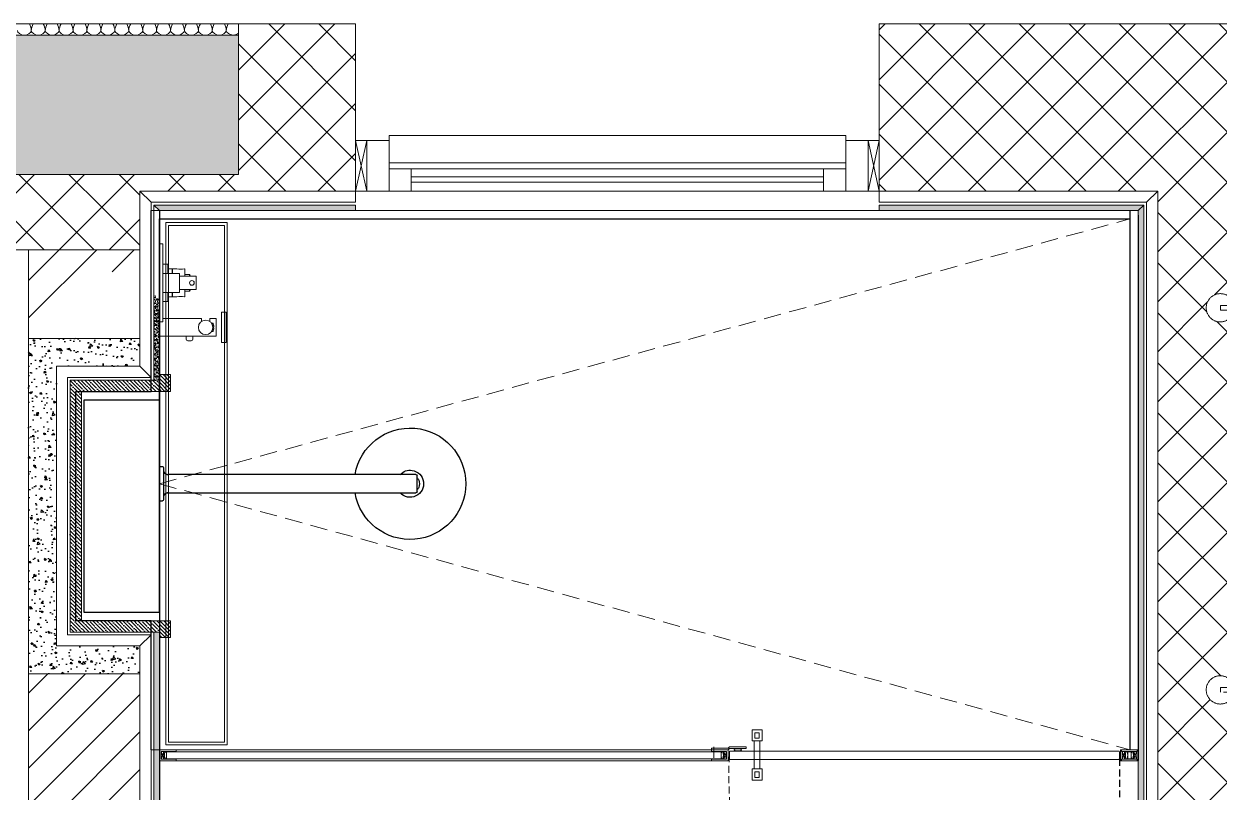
# Model space of a CAD drawing. Header units: millimetres. Extents: x -18512 to 101824, y -95768 to 52898.
# Drawn here: x 62143 to 64288, y -51731 to -50352 of the extents above; entities that cross this region are included whole.
import ezdxf

# ---------------------------------------------------------------- set-up
doc = ezdxf.new("R2010")
doc.units = ezdxf.units.MM
doc.header["$LTSCALE"] = 25
for name, pattern in [('DASHED', [0.75, 0.5, -0.25]), ('HIDDEN', [0.375, 0.25, -0.125]), ('HIDDEN2', [4.7625, 3.175, -1.5875])]:
    doc.linetypes.add(name, pattern=pattern)
doc.layers.get('0').update_dxf_attribs({"color": 254, "lineweight": 0})
for name, color, linetype, lineweight in [('027 Sanitry Ware', 1, 'Continuous', 0), ('A-DETL-INSL', 8, 'Continuous', 9), ('A-GLAZ', 6, 'Continuous', 9), ('A-WOODEN DOOR FRAM', 9, 'Continuous', 9), ('A200-1 Fine Outline', 8, 'Continuous', 9), ('A300-2 Openings', 4, 'Continuous', 15), ('hatch', 252, 'Continuous', 0), ('I-FLR-TILE', 253, 'Continuous', 9), ('I-WALL', 2, 'Continuous', 9), ('S-COLS', 6, 'Continuous', 9), ('X2$0$I-WALL', 2, 'Continuous', 18)]:
    doc.layers.add(name, color=color, linetype=linetype, lineweight=lineweight)
for name, color, linetype in [('1_Wall finish', 2, 'Continuous'), ('3_Sanitaryware', 2, 'Continuous'), ('4_Sanitaryware', 1, 'Continuous'), ('AR WALL HATCH', 8, 'Continuous'), ('Detail - interior', 9, 'Continuous'), ('HAT', 8, 'Continuous')]:
    doc.layers.add(name, color=color, linetype=linetype)
pattern_1 = [(37.5, (59229.075, -102497.3092), (-0.16000313, 4.89413237), [0, -3.8608, 0, -4.318, 0, -4.1275]), (7.5, (59229.075, -102497.309), (4.4952328, 7.168251), [0, -2.0828, 0, -3.4798, 0, -1.3335]), (327.5, (59225.951, -102497.3092), (7.9099237, 0.01437185), [0, -1.27, 0, -4.572, 0, -5.969]), (317.5, (59225.951, -102497.309), (7.6355645, 2.2292932), [0, -0.635, 0, -2.9972, 0, -3.429])]
pattern_2 = [(45, (59229.075, -102497.31), (-44.90128, 44.90128), []), (135, (59229.075, -102497.31), (-44.90128, -44.90128), [])]

# ---------------------------------------------------------------- blocks, each defined once
blk = doc.blocks.new('Aluminum_Exterior_Window_-_1_wide_x_2_high_3888 - NAGA- GW05-9144457-FIRST FLOOR PLAN')
at = {"layer": 'A-GLAZ', "lineweight": 9}
for p, q in [((-1331.6, 27.2), (-1331.6, 18)), ((-511.6, 27.2), (-1331.6, 27.2)), ((-511.6, 18), (-511.6, 27.2)), ((-1371.6, 18), (-1331.6, 18)), ((-1371.6, -72.8), (-1371.6, 18)), ((-1331.6, 18), (-1331.6, -72.8)), ((-511.6, 18), (-471.6, 18)), ((-511.6, -72.8), (-511.6, 18)), ((-471.6, 18), (-471.6, -72.8)), ((-1331.6, -22), (-511.6, -22)), ((-1331.6, -32.8), (-1291.6, -32.8)), ((-1331.6, -72.8), (-1331.6, -32.8)), ((-1291.6, -32.8), (-1291.6, -72.8)), ((-1291.6, -32.8), (-551.6, -32.8)), ((-551.6, -32.8), (-511.6, -32.8)), ((-551.6, -72.8), (-551.6, -32.8)), ((-511.6, -32.8), (-511.6, -72.8)), ((-1291.6, -47), (-551.6, -47)), ((-1291.6, -57), (-1291.6, -47)), ((-551.6, -57), (-1291.6, -57)), ((-551.6, -47), (-551.6, -57)), ((-1331.6, -72.8), (-1371.6, -72.8)), ((-1291.6, -72.8), (-1331.6, -72.8)), ((-551.6, -72.8), (-1291.6, -72.8)), ((-511.6, -72.8), (-551.6, -72.8)), ((-471.6, -72.8), (-511.6, -72.8))]:
    blk.add_line(p, q, dxfattribs=at)
blk = doc.blocks.new('Cage Ladder - Standard-8758051-GROUND FLOOR PLAN')
at = {"layer": 'hatch', "linetype": 'HIDDEN2', "lineweight": 5}
for p, q in [((-38.1, 1024.8), (-38.1, 1070.3)), ((38.1, 1070.3), (-38.1, 1070.3)), ((38.1, 1070.3), (38.1, 1024.8)), ((38.1, 1019.5), (-38.1, 1019.5)), ((-38.1, 1019.5), (-38.1, 1011.6)), ((-38.1, 1011.6), (38.1, 1011.6)), ((38.1, 1011.6), (38.1, 1019.5)), ((-221.4, 1003.6), (-279.7, 954.6)), ((-221.4, 1003.6), (-191.6, 968.2)), ((191.6, 968.2), (221.3, 1003.6)), ((279.7, 954.7), (221.3, 1003.6)), ((-250.4, 919.7), (-279.7, 954.6)), ((-188.7, 964.7), (-247.1, 915.7)), ((-242, 909.6), (-183.6, 958.6)), ((-183.6, 958.6), (-188.7, 964.7)), ((188.7, 964.7), (183.6, 958.6)), ((183.6, 958.6), (241.9, 909.7)), ((247, 915.7), (188.7, 964.7)), ((279.7, 954.7), (250.4, 919.7)), ((-247.1, 915.7), (-242, 909.6)), ((241.9, 909.7), (247, 915.7)), ((-389.7, 718.7), (-343.3, 718.7)), ((-389.7, 718.7), (-389.7, 642.5)), ((-331, 718.7), (-338.9, 718.7)), ((-338.9, 718.7), (-338.9, 642.5)), ((-331, 642.5), (-331, 718.7)), ((338.9, 718.7), (329.4, 718.7)), ((329.4, 718.7), (329.4, 642.5)), ((338.9, 642.5), (338.9, 718.7)), ((343.3, 718.7), (389.7, 718.7)), ((389.7, 642.5), (389.7, 718.7)), ((-346.9, 680.6), (-346.9, 0)), ((-338.9, 375.8), (-338.9, 680.6)), ((338.9, 680.6), (338.9, 375.8)), ((346.9, 0), (346.9, 680.6)), ((-346.9, 642.5), (-389.7, 642.5)), ((-338.9, 642.5), (-331, 642.5)), ((329.4, 642.5), (338.9, 642.5)), ((389.7, 642.5), (346.9, 642.5)), ((-326.6, 375.8), (-338.9, 375.8)), ((-326.6, 299.6), (-326.6, 375.8)), ((-326.6, 375.8), (-225, 375.8)), ((-225, 375.8), (-225, 299.6)), ((225, 375.8), (326.6, 375.8)), ((225, 375.8), (225, 299.6)), ((338.9, 375.8), (326.6, 375.8)), ((326.6, 375.8), (326.6, 299.6)), ((225, 347.2), (-225, 347.2)), ((-225, 328.2), (225, 328.2)), ((-338.9, 0), (-338.9, 299.6)), ((-338.9, 299.6), (-326.6, 299.6)), ((-225, 299.6), (-326.6, 299.6)), ((326.6, 299.6), (225, 299.6)), ((326.6, 299.6), (338.9, 299.6)), ((338.9, 299.6), (338.9, 0)), ((-338.9, 0), (-346.9, 0)), ((338.9, 0), (346.9, 0))]:
    blk.add_line(p, q, dxfattribs=at)
for centre, radius, start, end in [((0, 680.6), 397.7, 360, 180), ((0, 680.6), 389.7, 95.6298, 124.3751), ((0, 680.6), 389.7, 55.6298, 84.3702), ((0, 680.6), 346.9, 360, 180), ((0, 680.6), 338.9, 0, 180), ((0, 680.6), 389.7, 135.6346, 174.3702), ((0, 680.6), 389.7, 5.6298, 44.3702), ((0, 680.6), 397.7, 180, 209.2782), ((0, 680.6), 397.7, 330.7218, 0), ((0, 680.6), 389.7, 185.629, 206.7804), ((0, 680.6), 389.7, 333.2196, 354.371), ((-285.9, 299.6), 60.9, 208.6086, 360), ((-285.9, 299.6), 53, 180, 0), ((285.9, 299.6), 60.9, 180, 331.3914), ((285.9, 299.6), 53, 180, 360), ((-342.9, 0), 25.4, 98.9893, 270), ((-342.9, 0), 25.4, 270, 81.0107), ((342.9, 0), 25.4, 98.9893, 270), ((342.9, 0), 25.4, 270, 81.0107)]:
    blk.add_arc(centre, radius, start, end, dxfattribs=at)
blk = doc.blocks.new('FGTH')
at = {"layer": '027 Sanitry Ware', "linetype": 'Continuous'}
for p, q in [((30542.7, 8929.3), (30542.7, 8789.3)), ((30542.7, 8929.3), (30548.7, 8929.3)), ((30548.7, 8929.3), (30548.7, 8789.3)), ((30557.7, 8892.8), (30548.7, 8892.8)), ((30557.7, 8876.3), (30557.7, 8892.8)), ((30565.7, 8884.3), (30557.7, 8884.3)), ((30565.7, 8884.3), (30565.7, 8876.3)), ((30566.2, 8882.3), (30565.7, 8882.3)), ((30566.2, 8884.3), (30566.2, 8876.3)), ((30573.9, 8884.3), (30566.2, 8884.3)), ((30588.2, 8884.3), (30587.5, 8884.3)), ((30588.2, 8884.3), (30588.2, 8871.3)), ((30578.7, 8876.3), (30548.7, 8876.3)), ((30578.7, 8876.3), (30578.7, 8842.3)), ((30578.9, 8868.3), (30578.7, 8868.3)), ((30578.9, 8871.3), (30578.9, 8847.3)), ((30608.9, 8871.3), (30578.9, 8871.3)), ((30596.8, 8874.3), (30588.2, 8874.3)), ((30596.8, 8874.3), (30596.8, 8871.3)), ((30597.3, 8871.3), (30597.3, 8873.9)), ((30608.9, 8871.3), (30608.9, 8847.3)), ((30548.7, 8842.3), (30578.7, 8842.3)), ((30557.7, 8825.8), (30557.7, 8842.3)), ((30565.7, 8842.3), (30565.7, 8834.3)), ((30566.2, 8842.3), (30566.2, 8834.3)), ((30578.7, 8850.3), (30578.9, 8850.3)), ((30578.9, 8847.3), (30608.9, 8847.3)), ((30588.2, 8847.3), (30588.2, 8834.3)), ((30588.2, 8844.3), (30596.8, 8844.3)), ((30596.8, 8847.3), (30596.8, 8844.3)), ((30597.3, 8844.7), (30597.3, 8847.3)), ((30548.7, 8825.8), (30557.7, 8825.8)), ((30557.7, 8834.3), (30565.7, 8834.3)), ((30565.7, 8836.3), (30566.2, 8836.3)), ((30566.2, 8834.3), (30573.9, 8834.3)), ((30587.5, 8834.3), (30588.2, 8834.3)), ((30542.7, 8789.3), (30548.7, 8789.3))]:
    blk.add_line(p, q, dxfattribs=at)
for radius in [4.15, 4]:
    blk.add_circle((30600.9, 8859.3), radius, dxfattribs=at)
for centre, radius, start, end in [((30580.7, 8919.5), 35.8, 259.0897, 280.9103), ((30596.8, 8873.8), 0.5, 14.8036, 90), ((30541.9, 8859.3), 57.3, 12.0993, 14.8036), ((30596.8, 8844.8), 0.5, 270, 345.1964), ((30541.9, 8859.3), 57.3, 345.1964, 347.9007), ((30580.7, 8799.1), 35.8, 79.0897, 100.9103)]:
    blk.add_arc(centre, radius, start, end, dxfattribs=at)
blk = doc.blocks.new('dfghdj')
at = {"layer": '4_Sanitaryware', "color": 8, "ltscale": 8}
for p, q in [((31019.7, 8990.6), (31019.5, 8990.2)), ((31027.6, 9000.5), (31022.4, 9000.5)), ((31027.6, 8938.5), (31027.6, 9000.5)), ((30565.3, 8984), (30565.3, 8955)), ((30575.1, 8986), (30646.1, 8986)), ((30653.3, 8986), (31012.6, 8986)), ((30646.1, 8953), (30575.1, 8953)), ((31012.6, 8953), (30653.3, 8953)), ((31022.4, 8938.5), (31027.6, 8938.5))]:
    blk.add_line(p, q, dxfattribs=at)
blk.add_arc((30577.7, 8969.5), 100, 9.5183, 350.4817, dxfattribs=at)
at = {"layer": '4_Sanitaryware', "color": 8, "ltscale": 64}
for centre, radius, start, end in [((30577.7, 8969.5), 24.3, 99.0197, 317.0898), ((30577.7, 8969.5), 24.3, 42.9102, 99.0197), ((31022.4, 8998.4), 2.07, 90, 180), ((30577.7, 8969.5), 16.8, 156.9261, 203.0739), ((30577.7, 8969.5), 16.8, 137.6005, 156.9261), ((30567.3, 8984), 2.07, 90, 180), ((30577.7, 8969.5), 16.8, 203.0739, 222.3995), ((30567.3, 8955), 2.07, 180, 270), ((31022.4, 8940.6), 2.07, 180, 270)]:
    blk.add_arc(centre, radius, start, end, dxfattribs=at)
at = {"layer": '4_Sanitaryware', "color": 8, "ltscale": 8}
for points, knots in [([(31019.3, 8989.8), (31019.3, 8989.8), (31019.1, 8989.5), (31018.7, 8988.9), (31018, 8988.1), (31016.9, 8987.2), (31015.5, 8986.5), (31014, 8986.1), (31013.1, 8986), (31012.6, 8986)], [0, 0, 0, 0, 0.025844, 0.165514, 0.296488, 0.48198, 0.717822, 0.853036, 1, 1, 1, 1]), ([(31019.4, 8990.1), (31019.4, 8990), (31019.3, 8989.8), (31019.1, 8989.4), (31018.8, 8989.1), (31018.7, 8989)], [0, 0, 0, 0, 0.078009, 0.801867, 1, 1, 1, 1]), ([(31018.7, 8989), (31018.9, 8989.2), (31019.1, 8989.6), (31019.3, 8989.9), (31019.4, 8990)], [0, 0, 0, 0, 0.704996, 1, 1, 1, 1]), ([(31020.4, 8993.8), (31020.4, 8993.5), (31020.3, 8992.9), (31020.2, 8992.1), (31019.9, 8991.2), (31019.6, 8990.4), (31019.3, 8989.9), (31019.2, 8989.8)], [0, 0, 0, 0, 0.229496, 0.417283, 0.613695, 0.920575, 1, 1, 1, 1]), ([(31020.4, 8998.4), (31020.4, 8998.3), (31020.4, 8998.1), (31020.4, 8996.4), (31020.4, 8993.7), (31020.4, 8990.1), (31020.4, 8985.7), (31020.4, 8980.6), (31020.4, 8975.2), (31020.4, 8971.4), (31020.4, 8969.5)], [0, 0, 0, 0, 0.124999, 0.249998, 0.374997, 0.499996, 0.624995, 0.749994, 0.874993, 1, 1, 1, 1]), ([(30567.3, 8986), (30567.4, 8986), (30567.6, 8986), (30569.3, 8986), (30571.7, 8986), (30574, 8986), (30575.1, 8986)], [0, 0, 0, 0, 0.250005, 0.5, 0.749994, 1, 1, 1, 1]), ([(30646.1, 8986), (30647.3, 8986), (30649.5, 8986), (30652, 8986), (30653.3, 8986)], [0, 0, 0, 0, 0.5, 1, 1, 1, 1]), ([(31020.4, 8969.5), (31020.4, 8967.6), (31020.4, 8963.8), (31020.4, 8958.4), (31020.4, 8953.3), (31020.4, 8948.9), (31020.4, 8945.3), (31020.4, 8942.6), (31020.4, 8940.9), (31020.4, 8940.7), (31020.4, 8940.6)], [0, 0, 0, 0, 0.125007, 0.250006, 0.375005, 0.500004, 0.625003, 0.750002, 0.875001, 1, 1, 1, 1]), ([(30575.1, 8953), (30574, 8953), (30571.7, 8953), (30569.3, 8953), (30567.6, 8953), (30567.4, 8953), (30567.3, 8953)], [0, 0, 0, 0, 0.250006, 0.5, 0.749995, 1, 1, 1, 1]), ([(30653.3, 8953), (30652, 8953), (30649.5, 8953), (30647.3, 8953), (30646.1, 8953)], [0, 0, 0, 0, 0.5, 1, 1, 1, 1]), ([(31012.6, 8953), (31013.4, 8952.9), (31014.7, 8952.8), (31016.4, 8952.1), (31017.6, 8951.2), (31018.3, 8950.5), (31018.6, 8950.1), (31018.7, 8950)], [0, 0, 0, 0, 0.2736339, 0.5177723, 0.7300565, 0.9063202, 1, 1, 1, 1]), ([(31012.6, 8953), (31013, 8953), (31013.6, 8952.9), (31014.6, 8952.7), (31015.5, 8952.4), (31016.6, 8951.9), (31017.7, 8951.1), (31018.6, 8950.2), (31019.2, 8949.3), (31019.7, 8948.5), (31020, 8947.7), (31020.2, 8946.9), (31020.3, 8946.1), (31020.4, 8945.5), (31020.4, 8945.2)], [0, 0, 0, 0, 0.0625135, 0.1249831, 0.1853865, 0.2500453, 0.3749136, 0.4998563, 0.58115, 0.6641166, 0.7499517, 0.8299762, 0.9064919, 1, 1, 1, 1]), ([(31018.7, 8950.1), (31018.9, 8949.8), (31019.1, 8949.5), (31019.3, 8949.2), (31019.3, 8949.2)], [0, 0, 0, 0, 0.841658, 1, 1, 1, 1]), ([(31018.7, 8950), (31018.8, 8949.9), (31019.1, 8949.6), (31019.4, 8948.9), (31019.9, 8948), (31020.1, 8947.2), (31020.3, 8946.8)], [0, 0, 0, 0, 0.062938, 0.292704, 0.604963, 1, 1, 1, 1])]:
    blk.add_open_spline(points, degree=3, knots=knots, dxfattribs=at)

msp = doc.modelspace()

# ---------------------------------------------------------------- hatches: boundary and pattern name
at = {"layer": 'AR WALL HATCH', "lineweight": 5}
h = msp.add_hatch(dxfattribs=at)
h.set_pattern_fill('ANSI37', color=256, scale=20, style=0)
h.set_pattern_definition(pattern_2)
h.paths.add_polyline_path([(62738.1, -50352.4), (62738.1, -50652.4), (62350.9, -50652.4), (62350.9, -50755), (62282.4, -50757.6), (62282.4, -50622.4), (62528.1, -50622.4), (62528.1, -50352.4)])
h.paths.add_polyline_path([(63678.1, -50652.4), (63678.1, -50352.4), (64428.1, -50352.4), (64428.1, -50652.4)])
h = msp.add_hatch(dxfattribs=at)
h.set_pattern_fill('ANSI37', color=256, scale=20, style=0)
h.set_pattern_definition(pattern_2)
h.paths.add_polyline_path([(61828.1, -50757.6), (61828.1, -50507.6), (61928.1, -50507.6), (61928.1, -50622.4), (62282.4, -50622.4), (62282.4, -50757.6), (62199.5, -50757.6), (62150.9, -50757.6)])
h.paths.add_polyline_path([(61188.1, -50507.6), (61188.1, -50757.6), (60208.1, -50757.6), (60208.1, -50507.6)])
h = msp.add_hatch(dxfattribs=at)
h.set_pattern_fill('ANSI37', color=256, scale=20, style=0)
h.set_pattern_definition(pattern_2)
h.paths.add_polyline_path([(64178.1, -50652.4), (64428.1, -50652.4), (64428.1, -50857.8), (64315.5, -50857.8), (64313.8, -50851.8), (64310.6, -50846.3), (64306.2, -50841.8), (64300.8, -50838.6), (64294.8, -50836.8), (64287.1, -50836.8), (64280.5, -50838.6), (64276.6, -50840.5), (64271.8, -50844.5), (64268.1, -50849.7), (64265.5, -50857.8), (64265, -50861.8), (64265.8, -50868), (64268.1, -50873.9), (64271.8, -50879), (64278, -50883.7), (64282.3, -50885.8), (64290.4, -50887), (64294.8, -50886.8), (64300.8, -50885), (64306.2, -50881.7), (64310.6, -50877.2), (64313.8, -50871.8), (64315.5, -50865.8), (64428.1, -50865.8), (64428.1, -51543.6), (64315.5, -51543.6), (64313.8, -51537.6), (64310.6, -51532.1), (64306.2, -51527.6), (64300.8, -51524.4), (64294.8, -51522.6), (64287.1, -51522.6), (64280.5, -51524.4), (64276.6, -51526.3), (64271.8, -51530.3), (64268.1, -51535.5), (64265.5, -51543.6), (64265, -51547.6), (64265.8, -51553.8), (64268.1, -51559.7), (64271.8, -51564.8), (64276.6, -51568.9), (64282.3, -51571.6), (64290.4, -51572.8), (64294.8, -51572.6), (64300.8, -51570.8), (64306.2, -51567.5), (64310.6, -51563), (64313.8, -51557.6), (64315.5, -51551.6), (64428.1, -51551.6), (64428.1, -51942.4), (64178.1, -51942.4), (64178.1, -50672.4)], flags=0)
h = msp.add_hatch(dxfattribs=at)
h.set_pattern_fill('ANSI31', color=256, scale=15, style=0)
h.set_pattern_definition([(45, (59229.075, -102497.31), (-33.67596, 33.67596), [])])
h.paths.add_polyline_path([(62350.9, -52747.3), (62235.9, -52747.3), (62235.9, -53187.3), (62350.9, -53187.3), (62350.9, -53498.4), (62150.9, -53498.4), (62150.9, -50757.6), (62350.9, -50757.6), (62150.9, -50916.8), (62150.9, -51518.8), (62350.9, -51518.8), (62350.9, -50916.8), (62350.9, -50784.6)])
h.paths.add_polyline_path([(61900.9, -53187.3), (62016, -53187.3), (62016, -52747.3), (61900.9, -52747.3), (61900.9, -51518.8), (62100.9, -51518.8), (62100.9, -50916.8), (61900.9, -50916.8), (61900.9, -50757.6), (62100.9, -50757.6), (62100.9, -53498.4), (61900.9, -53498.4)])
at = {"layer": 'HAT'}
h = msp.add_hatch(dxfattribs=at)
h.set_pattern_fill('AR-SAND', color=256, scale=0.1, style=0)
h.set_pattern_definition(pattern_1)
h.paths.add_polyline_path([(62375.9, -50677.4), (62738.1, -50677.4), (62738.1, -50687.4), (62385.9, -50687.4)])
h = msp.add_hatch(dxfattribs=at)
h.set_pattern_fill('AR-SAND', color=256, scale=0.1, style=0)
h.set_pattern_definition(pattern_1)
h.paths.add_polyline_path([(64153.1, -50677.4), (63678.1, -50677.4), (63678.1, -50687.4), (64143.1, -50687.4)])
h = msp.add_hatch(dxfattribs=at)
h.set_pattern_fill('AR-SAND', color=256, scale=0.1, style=0)
h.set_pattern_definition(pattern_1)
h.paths.add_polyline_path([(64153.1, -50677.4), (64153.1, -52482.4), (64143.1, -52482.4), (64143.1, -50687.4)])
h = msp.add_hatch(dxfattribs=at)
h.set_pattern_fill('AR-SAND', color=256, scale=0.1, style=0)
h.set_pattern_definition([(37.5, (59229.075, -102656.538), (-0.16000313, 4.89413237), [0, -3.8608, 0, -4.318, 0, -4.1275]), (7.5, (59229.075, -102656.538), (4.4952328, 7.168251), [0, -2.0828, 0, -3.4798, 0, -1.3335]), (327.5, (59225.951, -102656.538), (7.9099237, 0.01437185), [0, -1.27, 0, -4.572, 0, -5.969]), (317.5, (59225.951, -102656.538), (7.6355645, 2.2292932), [0, -0.635, 0, -2.9972, 0, -3.429])])
h.paths.add_polyline_path([(62375.9, -50991.8), (62375.9, -50836.6), (62385.9, -50846.6), (62385.9, -50991.8)])
h = msp.add_hatch(dxfattribs=at)
h.set_pattern_fill('AR-CONC', color=256, scale=0.2, angle=180, style=0)
h.set_pattern_definition([(130, (65022.81, -103212.31), (-36.436934, -3.187817), [3.81, -41.91]), (185, (65022.81, -103212.31), (7.048565, 38.211329), [3.048, -33.528]), (79.549, (65019.772, -103212.575), (-29.3885, 35.023338), [3.238, -35.618]), (133.8158, (65022.81, -103202.15), (-54.21581, -8.408466), [5.715, -62.865]), (83.3644, (65018.29, -103202.85), (-47.480847, 49.48511), [4.857, -53.427]), (188.816, (65022.81, -103202.15), (-47.48092, 49.485024), [4.572, -50.292]), (159, (65017.73, -103204.69), (-30.322976, -20.453104), [3.81, -41.91]), (214, (65017.73, -103204.69), (-12.360406, 36.837593), [3.048, -33.528]), (108.5486, (65015.2, -103206.394), (-42.683298, 16.384572), [3.238, -35.618]), (142.5, (65022.809, -103212.309), (-0.6177207, 16.9110078), [0, -33.1216, 0, -34.036, 0, -33.655]), (172.5, (65022.809, -103212.31), (-13.3639325, 20.036115), [0, -19.4056, 0, -32.3596, 0, -12.827]), (212.5, (65034.137, -103212.309), (-27.118119, -1.1457488), [0, -12.7, 0, -39.624, 0, -52.578]), (222.5, (65039.217, -103212.31), (-29.625836, 5.085298), [0, -16.51, 0, -26.3144, 0, -37.338])])
h.paths.add_polyline_path([(62350.9, -50916.8), (62150.9, -50916.8), (62150.9, -51518.8), (62350.9, -51518.8), (62350.9, -51468.8), (62200.9, -51468.8), (62200.9, -50966.8), (62350.9, -50966.8)])
h = msp.add_hatch(dxfattribs=at)
h.set_pattern_fill('ANSI35', color=256, scale=1.5, angle=180, style=0)
h.set_pattern_definition([(135, (65022.8085, -103212.309), (6.7351921, 6.7351921), []), (135, (65016.073, -103212.309), (6.7351921, 6.7351921), [11.90625, -2.38125, 0, -2.38125])])
h.paths.add_polyline_path([(62385.9, -51443.8), (62385.9, -51423.8), (62245.9, -51423.8), (62245.9, -51011.8), (62385.9, -51011.8), (62385.9, -50991.8), (62225.9, -50991.8), (62225.9, -51443.8)])
h = msp.add_hatch(dxfattribs=at)
h.set_pattern_fill('ANSI31', color=8, scale=1.5, angle=180, style=0)
h.set_pattern_definition([(135, (65022.8085, -103371.538), (3.36759605, 3.36759605), [])])
h.paths.add_polyline_path([(62385.9, -51011.8), (62405.9, -51011.8), (62405.9, -50981.8), (62385.9, -50981.8)])
h = msp.add_hatch(dxfattribs=at)
h.set_pattern_fill('ANSI31', color=256, scale=1.5, angle=180, style=0)
h.set_pattern_definition([(135, (65022.8085, -103583.5337), (3.36759605, 3.36759605), [])])
h.paths.add_polyline_path([(62385.9, -51453.8), (62405.9, -51453.8), (62405.9, -51423.8), (62385.9, -51423.8)])
h = msp.add_hatch(dxfattribs=at)
h.set_pattern_fill('AR-SAND', color=256, scale=0.1, style=0)
h.set_pattern_definition(pattern_1)
h.paths.add_polyline_path([(62375.9, -51443.8), (62375.9, -53472.4), (62385.9, -53462.4), (62385.9, -51443.8)])
at = {"layer": 'S-COLS'}
msp.add_hatch(color=252, dxfattribs=at).paths.add_polyline_path([(62528.1, -50372.4), (62528.1, -50622.4), (61928.1, -50622.4), (61928.1, -50372.4), (62061, -50372.4)], flags=0)

# ---------------------------------------------------------------- linework, layer by layer
at = {"color": 252, "lineweight": 9}
msp.add_line((63380.9, -51669.8), (63380.9, -51649.8), dxfattribs=at)
at = {"layer": '027 Sanitry Ware', "linetype": 'Continuous'}
for p, q in [((62461.2, -50880.9, 0), (62391.9, -50880.9, 0)), ((62461.2, -50880.9, 0), (62461.2, -50886.4, 0)), ((62476.7, -50886.4, 0), (62476.7, -50880.9, 0)), ((62487.9, -50880.9, 0), (62476.7, -50880.9, 0)), ((62482, -50889.6, 0), (62479.7, -50889.6, 0)), ((62487.9, -50880.9, 0), (62487.9, -50912.9, 0)), ((62497.6, -50869.4, 0), (62497.6, -50924.4, 0)), ((62505.6, -50869.4, 0), (62497.6, -50869.4, 0)), ((62505.6, -50869.4, 0), (62505.6, -50924.4, 0)), ((62479.7, -50904.1, 0), (62482, -50904.1, 0)), ((62481, -50892.1, 0), (62482.9, -50892.1, 0)), ((62482.9, -50901.6, 0), (62481, -50901.6, 0)), ((62483.4, -50893.6, 0), (62481.5, -50893.6, 0)), ((62481.5, -50900.1, 0), (62483.4, -50900.1, 0)), ((62481.6, -50900.2, 0), (62481.6, -50900.1, 0)), ((62481.9, -50896.1, 0), (62483.7, -50896.1, 0)), ((62481.9, -50896.5, 0), (62482, -50896.5, 0)), ((62481.9, -50896.6, 0), (62481.9, -50896.5, 0)), ((62481.9, -50896.5, 0), (62482, -50896.5, 0)), ((62482, -50896.5, 0), (62481.9, -50896.5, 0)), ((62481.9, -50896.9, 0), (62482, -50896.9, 0)), ((62483.7, -50897.6, 0), (62481.9, -50897.6, 0)), ((62481.9, -50898.4, 0), (62481.9, -50898, 0)), ((62482, -50896.5, 0), (62482, -50896.5, 0)), ((62482, -50896.9, 0), (62482, -50896.5, 0)), ((62482, -50896.8, 0), (62482, -50896.7, 0)), ((62385.9, -50912.9, 0), (62487.9, -50912.9, 0)), ((62433.9, -50912.9, 0), (62433.9, -50918.3, 0)), ((62445.9, -50918.3, 0), (62445.9, -50912.9, 0)), ((62497.6, -50924.4, 0), (62505.6, -50924.4, 0))]:
    msp.add_line(p, q, dxfattribs=at)
at = {"layer": '027 Sanitry Ware'}
for p, q in [((63467.7, -51619.5, 0), (63449.7, -51619.5, 0)), ((63449.7, -51619.5, 0), (63449.7, -51639.3, 0)), ((63467.7, -51639.3, 0), (63467.7, -51619.5, 0))]:
    msp.add_line(p, q, dxfattribs=at)
at = {"layer": '027 Sanitry Ware', "lineweight": 0}
for p, q in [((63449.7, -51639.3, 0), (63467.7, -51639.3, 0)), ((63453.4, -51689.1, 0), (63453.4, -51639.3, 0)), ((63453.4, -51639.3, 0), (63463.5, -51639.3, 0)), ((63462.6, -51624.5, 0), (63454.7, -51624.5, 0)), ((63454.7, -51624.5, 0), (63454.7, -51634.2, 0)), ((63454.7, -51634.2, 0), (63462.6, -51634.2, 0)), ((63462.6, -51634.2, 0), (63462.6, -51624.5, 0)), ((63463.5, -51639.3, 0), (63463.5, -51689.1, 0)), ((63449.7, -51709.5, 0), (63449.7, -51689.1, 0)), ((63449.7, -51689.1, 0), (63467.7, -51689.1, 0)), ((63463.5, -51689.1, 0), (63453.4, -51689.1, 0)), ((63454.7, -51704.8, 0), (63454.7, -51694.7, 0)), ((63454.7, -51694.7, 0), (63462.6, -51694.7, 0)), ((63462.6, -51704.8, 0), (63454.7, -51704.8, 0)), ((63462.6, -51694.7, 0), (63462.6, -51704.8, 0)), ((63467.7, -51689.1, 0), (63467.7, -51709.5, 0)), ((63467.7, -51709.5, 0), (63449.7, -51709.5, 0))]:
    msp.add_line(p, q, dxfattribs=at)
at = {"layer": '027 Sanitry Ware', "linetype": 'Continuous'}
msp.add_circle((62468.9, -50896.9, 0), 13, dxfattribs=at)
for centre, radius, start, end in [((62464.2, -50897.7, 0), 19.5, 16.5676, 24.4321), ((62482, -50889.8, 0), 0.2, 28.3789, 89.9284), ((62468.9, -50896.9, 0), 15, 19.5402, 28.4453), ((62468.9, -50896.9, 0), 13, 14.4241, 21.3588), ((62464.2, -50896.1, 0), 19.5, 335.5682, 343.4323), ((62482, -50903.9, 0), 0.186, 268.5009, 322.0271), ((62468.9, -50896.9, 0), 15, 331.5563, 340.4601), ((62482.9, -50891.9, 0), 0.2, 270, 19.5397), ((62482.9, -50901.8, 0), 0.195, 349.094, 91.7193), ((62483.4, -50893.8, 0), 0.2, 11.8636, 89.9715), ((62483.4, -50899.9, 0), 0.2, 270.054, 348.0129), ((62468.9, -50896.9, 0), 15, 3.6803, 11.8918), ((62468.9, -50896.9, 0), 15, 348.107, 356.3192), ((62483.7, -50895.9, 0), 0.2, 270, 3.6803), ((62483.7, -50897.8, 0), 0.2, 356.3196, 90.9978)]:
    msp.add_arc(centre, radius, start, end, dxfattribs=at)
msp.add_ellipse((62439.9, -50918.3, 0), major_axis=(-6, 0), ratio=0.5, start_param=0, end_param=3.141593, dxfattribs=at)
for points, degree in [([(62481.1, -50901.6, 0), (62481.5, -50900.7, 0), (62481.7, -50899.8, 0)], 2), ([(62481.6, -50893.6, 0), (62481.6, -50893.6, 0), (62481.6, -50893.5, 0), (62481.6, -50893.5, 0)], 3), ([(62482, -50897.6, 0), (62482, -50897.3, 0), (62482, -50896.9, 0)], 2)]:
    msp.add_open_spline(points, degree=degree, dxfattribs=at)
for points, knots in [([(62483.6, -50894.9, 0), (62483.6, -50894.8, 0), (62483.6, -50894.8, 0), (62483.6, -50894.7, 0), (62483.6, -50894.6, 0), (62483.6, -50894.4, 0), (62483.5, -50894.3, 0), (62483.5, -50894.2, 0), (62483.5, -50894.1, 0), (62483.5, -50894, 0), (62483.5, -50893.9, 0), (62483.5, -50893.8, 0), (62483.4, -50893.7, 0), (62483.4, -50893.7, 0), (62483.4, -50893.6, 0), (62483.4, -50893.6, 0), (62483.4, -50893.6, 0), (62483.4, -50893.6, 0), (62483.4, -50893.6, 0)], [0, 0, 0, 0, 0.0263859, 0.0263859, 0.0263859, 0.0805443, 0.0805443, 0.0805443, 0.1351276, 0.1351276, 0.1351276, 0.1895916, 0.1895916, 0.1895916, 0.2432269, 0.2432269, 0.2432269, 0.253724, 0.253724, 0.253724, 0.253724]), ([(62483.4, -50900.1, 0), (62483.4, -50900.1, 0), (62483.4, -50900.1, 0), (62483.4, -50900.1, 0), (62483.4, -50900, 0), (62483.5, -50900, 0), (62483.5, -50899.9, 0), (62483.5, -50899.8, 0), (62483.5, -50899.7, 0), (62483.5, -50899.6, 0), (62483.5, -50899.4, 0), (62483.6, -50899.3, 0), (62483.6, -50899.2, 0), (62483.6, -50899.1, 0), (62483.6, -50899, 0), (62483.6, -50898.8, 0)], [0.7463446, 0.7463446, 0.7463446, 0.7463446, 0.7981014, 0.7981014, 0.7981014, 0.8505191, 0.8505191, 0.8505191, 0.9036629, 0.9036629, 0.9036629, 0.9577692, 0.9577692, 0.9577692, 1, 1, 1, 1]), ([(62483.7, -50896.1, 0), (62483.7, -50896.1, 0), (62483.7, -50896.1, 0), (62483.7, -50896.1, 0), (62483.7, -50896.1, 0), (62483.7, -50896.1, 0), (62483.7, -50896, 0), (62483.7, -50896, 0), (62483.7, -50895.9, 0), (62483.7, -50895.8, 0), (62483.7, -50895.7, 0), (62483.7, -50895.6, 0), (62483.7, -50895.5, 0), (62483.7, -50895.4, 0), (62483.7, -50895.3, 0), (62483.6, -50895.1, 0), (62483.6, -50895, 0), (62483.6, -50895, 0), (62483.6, -50894.9, 0)], [0.7539405, 0.7539405, 0.7539405, 0.7539405, 0.7594173, 0.7594173, 0.7594173, 0.8128391, 0.8128391, 0.8128391, 0.8662498, 0.8662498, 0.8662498, 0.9196423, 0.9196423, 0.9196423, 0.9730805, 0.9730805, 0.9730805, 1, 1, 1, 1]), ([(62483.6, -50898.8, 0), (62483.6, -50898.8, 0), (62483.6, -50898.8, 0), (62483.6, -50898.8, 0), (62483.6, -50898.6, 0), (62483.7, -50898.5, 0), (62483.7, -50898.3, 0), (62483.7, -50898.2, 0), (62483.7, -50898.1, 0), (62483.7, -50898, 0), (62483.7, -50897.9, 0), (62483.7, -50897.8, 0), (62483.7, -50897.8, 0), (62483.7, -50897.7, 0), (62483.7, -50897.7, 0), (62483.7, -50897.6, 0), (62483.7, -50897.6, 0), (62483.7, -50897.6, 0), (62483.7, -50897.6, 0)], [0, 0, 0, 0, 0.0120906, 0.0120906, 0.0120906, 0.0665081, 0.0665081, 0.0665081, 0.120446, 0.120446, 0.120446, 0.1740239, 0.1740239, 0.1740239, 0.2274634, 0.2274634, 0.2274634, 0.2460592, 0.2460592, 0.2460592, 0.2460592])]:
    msp.add_open_spline(points, degree=3, knots=knots, dxfattribs=at)
at = {"layer": '1_Wall finish'}
for p, q in [((64128.1, -50687.4, 0), (64128.1, -51655.1, 0)), ((64143.1, -50695.3, 0), (64143.1, -51655.1, 0))]:
    msp.add_line(p, q, dxfattribs=at)
at = {"layer": '1_Wall finish', "color": 2}
for p, q in [((62385.9, -50702.4, 0), (64128.1, -50702.4)), ((62370.9, -51655.1, 0), (62370.9, -51423.8, 0))]:
    msp.add_line(p, q, dxfattribs=at)
at = {"layer": '1_Wall finish', "color": 1}
msp.add_line((62385.9, -51408.8, 0), (62385.9, -51026.8, 0), dxfattribs=at)
at = {"layer": '1_Wall finish', "color": 2, "lineweight": 0}
msp.add_line((62401.4, -51655.1, 0), (62370.9, -51655.1, 0), dxfattribs=at)
at = {"layer": '1_Wall finish', "color": 2, "elevation": 0}
for points in [[(62370.9, -51011.8), (62370.9, -50687.4)], [(62385.9, -50687.4), (62385.9, -52733.4)], [(62385.9, -51026.8), (62385.9, -50702.4)]]:
    msp.add_lwpolyline(points, dxfattribs=at)
at = {"layer": '1_Wall finish', "elevation": 0}
for points in [[(62370.9, -51423.8), (62235.9, -51423.8), (62235.9, -51011.8), (62370.9, -51011.8)], [(62385.9, -51408.8), (62250.9, -51408.8), (62250.9, -51026.8), (62385.9, -51026.8)]]:
    msp.add_lwpolyline(points, dxfattribs=at)
at = {"layer": '1_Wall finish'}
msp.add_lwpolyline([(62385.9, -51665.1), (62385.9, -52747.3), (62235.9, -52747.3), (62236, -53187.3), (62385.9, -53187.3), (62385.9, -53462.4)], dxfattribs=at)
at = {"layer": '3_Sanitaryware', "color": 1, "lineweight": 0, "elevation": 0}
for points in [[(62397.5, -50709), (62397.5, -51646.3), (62507.5, -51646.3), (62507.5, -50709)], [(62402.5, -50714), (62402.5, -51641.3), (62502.5, -51641.3), (62502.5, -50714)]]:
    msp.add_lwpolyline(points, close=True, dxfattribs=at)
at = {"layer": '4_Sanitaryware', "color": 1, "linetype": 'HIDDEN', "lineweight": 0, "ltscale": 5, "elevation": 0}
for points in [[(62385.9, -51177.6), (64128.1, -50702.4)], [(62385.9, -51177.6), (64128.2, -51655.1)]]:
    msp.add_lwpolyline(points, dxfattribs=at)
at = {"layer": 'A-DETL-INSL', "color": 1}
msp.add_lwpolyline([(62528.1, -50352.4), (61898.1, -50352.3), (61898.1, -50507.5)], dxfattribs=at)
at = {"layer": 'A-DETL-INSL'}
for points in [[(62152.5, -50352.4), (62154.4, -50356.2), (62155.9, -50360), (62155.9, -50364)], [(62155.9, -50364), (62155.9, -50360), (62157.5, -50356.2), (62159.4, -50352.4)], [(62177.5, -50352.4), (62179.4, -50356.2), (62180.9, -50360), (62180.9, -50364)], [(62180.9, -50364), (62180.9, -50360), (62182.5, -50356.2), (62184.4, -50352.4)], [(62202.5, -50352.4), (62204.4, -50356.2), (62205.9, -50360), (62205.9, -50364)], [(62205.9, -50364), (62205.9, -50360), (62207.5, -50356.2), (62209.4, -50352.4)], [(62227.5, -50352.4), (62229.4, -50356.2), (62230.9, -50360), (62230.9, -50364)], [(62230.9, -50364), (62230.9, -50360), (62232.5, -50356.2), (62234.4, -50352.4)], [(62252.5, -50352.4), (62254.4, -50356.2), (62255.9, -50360), (62255.9, -50364)], [(62255.9, -50364), (62255.9, -50360), (62257.5, -50356.2), (62259.4, -50352.4)], [(62277.5, -50352.4), (62279.4, -50356.2), (62280.9, -50360), (62280.9, -50364)], [(62280.9, -50364), (62280.9, -50360), (62282.5, -50356.2), (62284.4, -50352.4)], [(62302.5, -50352.4), (62304.4, -50356.2), (62305.9, -50360), (62305.9, -50364)], [(62305.9, -50364), (62305.9, -50360), (62307.5, -50356.2), (62309.4, -50352.4)], [(62327.5, -50352.4), (62329.4, -50356.2), (62330.9, -50360), (62330.9, -50364)], [(62330.9, -50364), (62330.9, -50360), (62332.5, -50356.2), (62334.4, -50352.4)], [(62352.5, -50352.4), (62354.4, -50356.2), (62355.9, -50360), (62355.9, -50364)], [(62355.9, -50364), (62355.9, -50360), (62357.5, -50356.2), (62359.4, -50352.4)], [(62377.5, -50352.4), (62379.4, -50356.2), (62380.9, -50360), (62380.9, -50364)], [(62380.9, -50364), (62380.9, -50360), (62382.5, -50356.2), (62384.4, -50352.4)], [(62402.5, -50352.4), (62404.4, -50356.2), (62405.9, -50360), (62405.9, -50364)], [(62405.9, -50364), (62405.9, -50360), (62407.5, -50356.2), (62409.4, -50352.4)], [(62427.5, -50352.4), (62429.4, -50356.2), (62430.9, -50360), (62430.9, -50364)], [(62430.9, -50364), (62430.9, -50360), (62432.5, -50356.2), (62434.4, -50352.4)], [(62452.5, -50352.4), (62454.4, -50356.2), (62455.9, -50360), (62455.9, -50364)], [(62455.9, -50364), (62455.9, -50360), (62457.5, -50356.2), (62459.4, -50352.4)], [(62477.5, -50352.4), (62479.4, -50356.2), (62480.9, -50360), (62480.9, -50364)], [(62480.9, -50364), (62480.9, -50360), (62482.5, -50356.2), (62484.4, -50352.4)], [(62502.5, -50352.4), (62504.4, -50356.2), (62505.9, -50360), (62505.9, -50364)], [(62505.9, -50364), (62505.9, -50360), (62507.5, -50356.2), (62509.4, -50352.4)], [(62527.5, -50352.4), (62527.7, -50352.8), (62527.9, -50353.3), (62528.1, -50353.7)], [(62155.9, -50364), (62155.9, -50367.9), (62143.4, -50376.8), (62130.9, -50367.9), (62130.9, -50364)], [(62180.9, -50364), (62180.9, -50367.9), (62168.4, -50376.8), (62155.9, -50367.9), (62155.9, -50364)], [(62205.9, -50364), (62205.9, -50367.9), (62193.4, -50376.8), (62180.9, -50367.9), (62180.9, -50364)], [(62230.9, -50364), (62230.9, -50367.9), (62218.4, -50376.8), (62205.9, -50367.9), (62205.9, -50364)], [(62255.9, -50364), (62255.9, -50367.9), (62243.4, -50376.8), (62230.9, -50367.9), (62230.9, -50364)], [(62280.9, -50364), (62280.9, -50367.9), (62268.4, -50376.8), (62255.9, -50367.9), (62255.9, -50364)], [(62305.9, -50364), (62305.9, -50367.9), (62293.4, -50376.8), (62280.9, -50367.9), (62280.9, -50364)], [(62330.9, -50364), (62330.9, -50367.9), (62318.4, -50376.8), (62305.9, -50367.9), (62305.9, -50364)], [(62355.9, -50364), (62355.9, -50367.9), (62343.4, -50376.8), (62330.9, -50367.9), (62330.9, -50364)], [(62380.9, -50364), (62380.9, -50367.9), (62368.4, -50376.8), (62355.9, -50367.9), (62355.9, -50364)], [(62405.9, -50364), (62405.9, -50367.9), (62393.4, -50376.8), (62380.9, -50367.9), (62380.9, -50364)], [(62430.9, -50364), (62430.9, -50367.9), (62418.4, -50376.8), (62405.9, -50367.9), (62405.9, -50364)], [(62455.9, -50364), (62455.9, -50367.9), (62443.4, -50376.8), (62430.9, -50367.9), (62430.9, -50364)], [(62480.9, -50364), (62480.9, -50367.9), (62468.4, -50376.8), (62455.9, -50367.9), (62455.9, -50364)], [(62505.9, -50364), (62505.9, -50367.9), (62493.4, -50376.8), (62480.9, -50367.9), (62480.9, -50364)]]:
    msp.add_open_spline(points, degree=3, dxfattribs=at)
msp.add_open_spline([(62528.1, -50368.8), (62525.7, -50370.8), (62515.8, -50374.9), (62505.9, -50367.9), (62505.9, -50364)], degree=3, knots=[0.588059, 0.588059, 0.588059, 0.588059, 1.414214, 2.828427, 2.828427, 2.828427, 2.828427], dxfattribs=at)
at = {"layer": 'A-WOODEN DOOR FRAM'}
for points in [[(62758.1, -50652.4), (62738.1, -50652.4), (62738.1, -50561.6), (62758.1, -50561.6)], [(63678.1, -50652.4), (63658.1, -50652.4), (63658.1, -50561.6), (63678.1, -50561.6)]]:
    msp.add_lwpolyline(points, close=True, dxfattribs=at)
for points in [[(62738.1, -50652.4), (62758.1, -50561.6)], [(62738.1, -50561.6), (62758.1, -50652.4)], [(63658.1, -50652.4), (63678.1, -50561.6)], [(63658.1, -50561.6), (63678.1, -50652.4)]]:
    msp.add_lwpolyline(points, dxfattribs=at)
at = {"layer": 'A200-1 Fine Outline', "lineweight": 0}
for p, q in [((62415.9, -51655.1, 0), (63377.1, -51655.1, 0)), ((64113.2, -51655.1, 0), (64141.1, -51655.1, 0)), ((62415.9, -51675.1, 0), (63377.1, -51675.1, 0)), ((64113.2, -51675.1, 0), (64141.1, -51675.1, 0))]:
    msp.add_line(p, q, dxfattribs=at)
at = {"layer": 'A300-2 Openings', "color": 2, "lineweight": 0}
for p, q in [((62385.9, -51674.1, 0), (62385.9, -51656.1, 0)), ((62386.9, -51655.1, 0), (62415.9, -51655.1, 0)), ((62388.9, -51659.1, 0), (62388.9, -51671.1, 0)), ((62415.9, -51658.1, 0), (62389.9, -51658.1, 0)), ((62393.9, -51658.1, 0), (62393.9, -51672.1, 0)), ((63394.1, -51659.1, 0), (62398.9, -51659.1, 0)), ((62398.9, -51659.1, 0), (62398.9, -51671.1, 0)), ((62415.9, -51655.1, 0), (62415.9, -51658.1, 0)), ((63407.1, -51652.1, 0), (63377.1, -51652.1, 0)), ((63377.1, -51655.1, 0), (63377.1, -51652.1, 0)), ((63407.1, -51655.1, 0), (63377.1, -51655.1, 0)), ((63377.1, -51655.1, 0), (63377.1, -51658.1, 0)), ((63377.1, -51658.1, 0), (63403.1, -51658.1, 0)), ((63394.1, -51659.1, 0), (63394.1, -51671.1, 0)), ((63399.1, -51658.1, 0), (63399.1, -51672.1, 0)), ((63404.1, -51659.1, 0), (63404.1, -51671.1, 0)), ((63407.1, -51652.1, 0), (63409.1, -51650.1, 0)), ((63407.1, -51655.1, 0), (63409.1, -51653.1, 0)), ((63407.1, -51674.1, 0), (63407.1, -51656.1, 0)), ((63439.1, -51650.1, 0), (63409.1, -51650.1, 0)), ((63439.1, -51653.1, 0), (63409.1, -51653.1, 0)), ((63409.1, -51671.6, 0), (63409.1, -51658.6, 0)), ((63410.1, -51657.6, 0), (63439.1, -51657.6, 0)), ((63439.1, -51653.1, 0), (63439.1, -51650.1, 0)), ((64079.1, -51657.6, 0), (63439.1, -51657.6, 0)), ((64108.1, -51657.6, 0), (64079.1, -51657.6, 0)), ((64109.1, -51671.6, 0), (64109.1, -51658.6, 0)), ((64111.1, -51674.1, 0), (64111.1, -51656.1, 0)), ((64112.1, -51655.1, 0), (64141.1, -51655.1, 0)), ((64143.2, -51655.1, 0), (64113.2, -51655.1, 0)), ((64113.2, -51655.1, 0), (64113.2, -51658.1, 0)), ((64113.2, -51658.1, 0), (64139.2, -51658.1, 0)), ((64114.1, -51659.1, 0), (64114.1, -51671.1, 0)), ((64141.1, -51658.1, 0), (64115.1, -51658.1, 0)), ((64119.1, -51658.1, 0), (64119.1, -51672.1, 0)), ((64124.1, -51659.1, 0), (64130.2, -51659.1, 0)), ((64124.1, -51659.1, 0), (64124.1, -51671.1, 0)), ((64130.2, -51659.1, 0), (64130.2, -51671.1, 0)), ((64135.2, -51658.1, 0), (64135.2, -51672.1, 0)), ((64140.2, -51659.1, 0), (64140.2, -51671.1, 0)), ((64141.1, -51655.1, 0), (64141.1, -51658.1, 0)), ((64143.2, -51674.1, 0), (64143.2, -51656.1, 0)), ((62386.9, -51675.1, 0), (62415.9, -51675.1, 0)), ((62389.9, -51672.1, 0), (62393.9, -51672.1, 0)), ((62393.9, -51672.1, 0), (62415.9, -51672.1, 0)), ((63394.1, -51671.1, 0), (62398.9, -51671.1, 0)), ((62415.9, -51675.1, 0), (62415.9, -51672.1, 0)), ((63399.1, -51672.1, 0), (63377.1, -51672.1, 0)), ((63377.1, -51675.1, 0), (63377.1, -51672.1, 0)), ((63406.1, -51675.1, 0), (63377.1, -51675.1, 0)), ((63403.1, -51672.1, 0), (63399.1, -51672.1, 0)), ((63410.1, -51672.6, 0), (63439.1, -51672.6, 0)), ((64079.1, -51672.6, 0), (63439.1, -51672.6, 0)), ((64108.1, -51672.6, 0), (64079.1, -51672.6, 0)), ((64112.1, -51675.1, 0), (64141.1, -51675.1, 0)), ((64135.2, -51672.1, 0), (64113.2, -51672.1, 0)), ((64113.2, -51675.1, 0), (64113.2, -51672.1, 0)), ((64142.2, -51675.1, 0), (64113.2, -51675.1, 0)), ((64115.1, -51672.1, 0), (64119.1, -51672.1, 0)), ((64119.1, -51672.1, 0), (64141.1, -51672.1, 0)), ((64124.1, -51671.1, 0), (64130.2, -51671.1, 0)), ((64139.2, -51672.1, 0), (64135.2, -51672.1, 0)), ((64141.1, -51675.1, 0), (64141.1, -51672.1, 0))]:
    msp.add_line(p, q, dxfattribs=at)
at = {"layer": 'A300-2 Openings', "color": 1, "lineweight": 0}
for p, q in [((62389.2, -51671.8, 0), (62393.9, -51658.1, 0)), ((62393.9, -51672.1, 0), (62389.2, -51658.4, 0)), ((63403.8, -51671.8, 0), (63399.1, -51658.1, 0)), ((63399.1, -51672.1, 0), (63403.8, -51658.4, 0)), ((64114.4, -51671.8, 0), (64119.1, -51658.1, 0)), ((64119.1, -51672.1, 0), (64114.4, -51658.4, 0)), ((64139.9, -51671.8, 0), (64135.2, -51658.1, 0)), ((64135.2, -51672.1, 0), (64139.9, -51658.4, 0))]:
    msp.add_line(p, q, dxfattribs=at)
at = {"layer": 'A300-2 Openings', "color": 2, "lineweight": 0}
for centre, start, end in [((62386.9, -51656.1, 0), 90, 179.9999), ((62389.9, -51659.1, 0), 90, 180), ((63403.1, -51659.1, 0), 0, 90), ((63406.1, -51656.1, 0), 0.0001, 90), ((63410.1, -51658.6, 0), 90, 179.9999), ((64108.1, -51658.6, 0), 0.0001, 90), ((64112.1, -51656.1, 0), 90, 179.9999), ((64115.1, -51659.1, 0), 90, 180), ((64139.2, -51659.1, 0), 0, 90), ((64142.2, -51656.1, 0), 0.0001, 90), ((62386.9, -51674.1, 0), 179.9999, 270), ((62389.9, -51671.1, 0), 180, 270), ((63403.1, -51671.1, 0), 270, 0), ((63406.1, -51674.1, 0), 270, 0.0001), ((63410.1, -51671.6, 0), 179.9999, 270), ((64108.1, -51671.6, 0), 270, 0.0001), ((64112.1, -51674.1, 0), 179.9999, 270), ((64115.1, -51671.1, 0), 180, 270), ((64139.2, -51671.1, 0), 270, 0), ((64142.2, -51674.1, 0), 270, 0.0001)]:
    msp.add_arc(centre, 1, start, end, dxfattribs=at)
at = {"layer": 'A300-2 Openings', "color": 1, "lineweight": 0, "extrusion": (0, 0, -1)}
for centre, start_param, end_param in [((62396.9, -51665, 0), 1.570796326794263, 7.853981633973848), ((64122.1, -51665, 0), 1.570796326794809, 7.853981633974392)]:
    msp.add_ellipse(centre, major_axis=(0, -6.67), ratio=0.306216, start_param=start_param, end_param=end_param, dxfattribs=at)
at = {"layer": 'A300-2 Openings', "color": 1, "lineweight": 0}
for centre, major_axis in [((63396.2, -51665, 0), (0, 6.67)), ((63424.1, -51655.2, 0), (-6.67, 0)), ((64132.2, -51665, 0), (0, 6.67))]:
    msp.add_ellipse(centre, major_axis=major_axis, ratio=0.306216, dxfattribs=at)
at = {"layer": 'Detail - interior', "color": 8, "linetype": 'DASHED'}
msp.add_line((64109.1, -51671.7, 0), (64109.1, -52365.1, 0), dxfattribs=at)
at = {"layer": 'Detail - interior', "color": 8, "linetype": 'DASHED', "lineweight": 0}
msp.add_arc((64072.7, -51701.5, 0), 664.6, 176.8593, 273.1405, dxfattribs=at)
at = {"layer": 'I-FLR-TILE', "lineweight": 13}
for points in [[(62350.9, -50966.8), (62370.9, -50986.8), (62370.9, -50672.4), (62350.9, -50652.4)], [(62350.9, -50652.4), (62370.9, -50672.4), (62738.1, -50672.4), (62738.1, -50652.4)], [(64178.1, -50652.4), (64158.1, -50672.4), (63678.1, -50672.4), (63678.1, -50652.4)], [(64178.1, -50652.4), (64158.1, -50672.4), (64158.1, -52482.4), (64178.1, -52482.4)], [(62375.9, -50991.8), (62375.9, -50677.4), (62385.9, -50687.4), (62385.9, -50991.8)], [(62375.9, -50677.4), (62738.1, -50677.4), (62738.1, -50687.4), (62385.9, -50687.4)], [(64153.1, -50677.4), (63678.1, -50677.4), (63678.1, -50687.4), (64143.1, -50687.4)], [(64153.1, -50677.4), (64153.1, -52482.4), (64143.1, -52482.4), (64143.1, -50687.4)], [(62375.9, -51443.8), (62375.9, -53472.4), (62385.9, -53462.4), (62385.9, -51443.8)], [(62350.9, -51468.8), (62370.9, -51448.8), (62370.9, -53477.4), (62350.9, -53497.4)]]:
    msp.add_lwpolyline(points, close=True, dxfattribs=at)
for points in [[(62370.9, -51448.8), (62350.9, -51468.8), (62200.9, -51468.8), (62200.9, -50966.8), (62350.9, -50966.8), (62370.9, -50986.8), (62220.9, -50986.8), (62220.9, -51448.8), (62370.9, -51448.8)], [(62385.9, -51443.8), (62385.9, -51423.8), (62245.9, -51423.8), (62245.9, -51011.8), (62385.9, -51011.8), (62385.9, -50991.8), (62225.9, -50991.8), (62225.9, -51443.8), (62385.9, -51443.8), (62385.9, -51423.8)], [(62385.9, -51423.8), (62385.9, -51011.8)]]:
    msp.add_lwpolyline(points, dxfattribs=at)
at = {"layer": 'I-FLR-TILE', "lineweight": 18}
for points in [[(62385.9, -51011.8), (62405.9, -51011.8), (62405.9, -50981.8), (62385.9, -50981.8)], [(62385.9, -51453.8), (62405.9, -51453.8), (62405.9, -51423.8), (62385.9, -51423.8)]]:
    msp.add_lwpolyline(points, close=True, dxfattribs=at)
at = {"layer": 'I-WALL'}
for p, q in [((62528.1, -50352.4), (62738.1, -50352.4)), ((62738.1, -50352.4), (62738.1, -50652.4)), ((63678.1, -50652.4), (63678.1, -50352.4)), ((63678.1, -50352.4), (64558.1, -50352.4)), ((62738.1, -50652.4), (62350.9, -50652.4)), ((64178.1, -50652.4), (63678.1, -50652.4)), ((64178.1, -52482.4), (64178.1, -50652.4)), ((64143.1, -50687.4, 0), (62370.9, -50687.4, 0)), ((64143.1, -51673.8, 0), (64143.1, -50687.4)), ((61828.1, -50757.6), (62350.9, -50757.6))]:
    msp.add_line(p, q, dxfattribs=at)
for points in [[(62528.1, -50372.4), (62528.1, -50352.4)], [(62350.9, -50757.6), (62350.9, -50757.6), (62350.9, -50652.4), (62350.9, -50757.6), (62248.1, -50757.6), (62150.9, -50757.6), (62150.9, -53498.4)], [(62350.9, -50916.8), (62150.9, -50916.8), (62150.9, -51518.8), (62350.9, -51518.8), (62350.9, -51468.8), (62200.9, -51468.8), (62200.9, -50966.8), (62350.9, -50966.8), (62350.9, -50916.8)], [(62350.9, -53497.4), (62350.9, -51468.8)]]:
    msp.add_lwpolyline(points, dxfattribs=at)
at = {"layer": 'S-COLS', "color": 8}
for p, q in [((61928.1, -50372.4), (62528.1, -50372.4)), ((62528.1, -50372.4), (62528.1, -50622.4)), ((62528.1, -50622.4), (61928.1, -50622.4))]:
    msp.add_line(p, q, dxfattribs=at)
at = {"layer": 'X2$0$I-WALL'}
msp.add_line((64143.1, -50687.4), (64143.1, -51674.4, 0), dxfattribs=at)

# ---------------------------------------------------------------- block references
at = {"color": 6}
msp.add_blockref('FGTH', (31843.3, -59676.4), dxfattribs=at)
at = {"xscale": -1, "rotation": 269.9999999999997}
msp.add_blockref('Cage Ladder - Standard-8758051-GROUND FLOOR PLAN', (64290.4, -51204.7), dxfattribs=at)
at = {"color": 6, "xscale": -1}
msp.add_blockref('dfghdj', (93413.6, -60147.1, 0), dxfattribs=at)
at = {"layer": 'A-GLAZ', "xscale": -1}
msp.add_blockref('Aluminum_Exterior_Window_-_1_wide_x_2_high_3888 - NAGA- GW05-9144457-FIRST FLOOR PLAN', (62286.5, -50579.6), dxfattribs=at)

doc.saveas('drawing.dxf')
